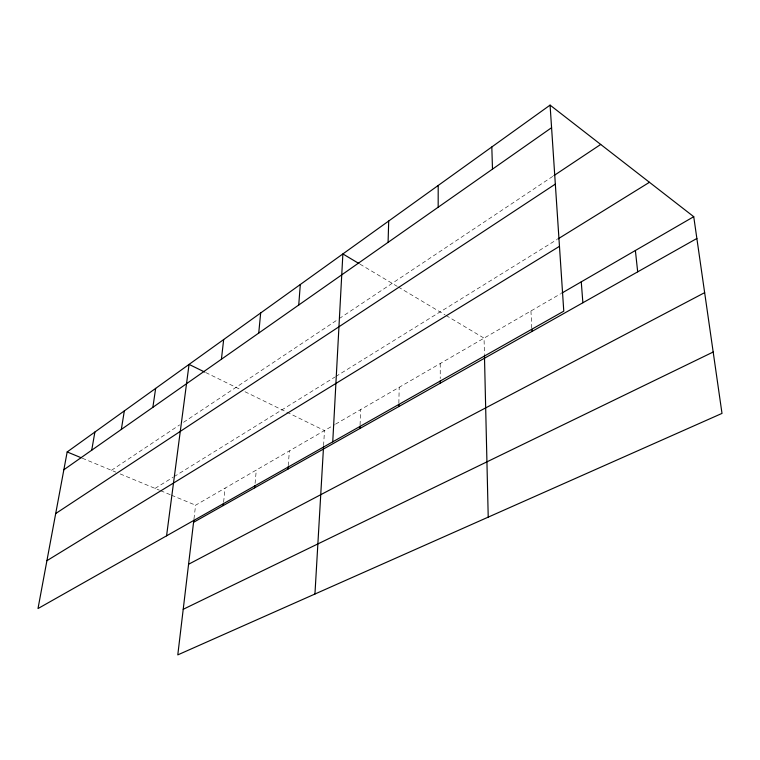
<?xml version="1.0" encoding="UTF-8"?>
<svg xmlns="http://www.w3.org/2000/svg" width="760" height="760" viewBox="0 0 760 760"><rect width="100%" height="100%" fill="white"/><g stroke="black" fill="none" stroke-linecap="round" stroke-linejoin="round"><path stroke-width="0.57" stroke-dasharray="3.8 2.85" d="M398.858 403.17L399.19 387.286M360.059 424.945L360.687 409.592M323.599 445.607L324.482 430.559L244.378 391.438M288.258 465.642L289.37 450.889M255.084 483.388L256.3 470.05M223.62 502.065L225.093 488.119M193.971 518.88L195.595 505.2L334.533 424.735M111.463 470.307L179.655 424.897M183.53 422.313L338.285 319.238M339.264 318.582L552.995 176.225M155.088 488.404L173.081 477.261M174.078 476.644L334.837 377.102M335.834 376.485L556.947 239.571M335.54 424.156L560.718 293.731M82.298 458.213L115.834 472.122M120.194 473.926L159.467 490.219M160.559 490.675L170.42 494.76M171.513 495.216L195.595 505.2M205.751 372.562L240.198 389.395M359.974 264.138L397.271 286.387M398.287 286.995L445.084 314.906M446.082 315.505L484.044 338.143L484.433 354.683M530.945 310.983L531.781 328.054M440.23 363.517L440.23 378.565"/><path stroke-width="1.14" d="M438.178 207.223L438.197 185.468M398.781 406.572L398.838 404.301M388.084 242.355L388.702 221.017M359.917 428.488L360.012 426.123M332.747 441.845L342.874 253.935L358.967 263.54M314.944 594.025L323.532 446.766M298.737 305.016L300.305 284.506M288.002 469.043L288.173 466.773M254.685 487.834L254.885 485.611M258.733 333.079L260.67 312.977M223.259 505.552L223.497 503.234M221.416 359.252L223.668 339.549M193.838 520.02L177.792 654.882L722 413.402L693.737 216.695L550.078 105.118L67.174 451.943L38 608.551L563.778 311.163L550.078 105.118M166.573 535.828L189.059 364.41L204.715 372.058M152.874 407.322L155.648 388.398M121.334 429.438L124.326 410.894M91.722 450.205L94.886 432.041M63.859 469.747L551.579 127.689M553.964 175.579L600.704 144.447M55.699 513.542L555.332 184.1M557.944 238.953L649.448 182.295M46.92 560.681L559.474 246.335M561.754 293.142L693.737 216.695M193.562 522.3L696.872 238.469M188.575 564.253L704.653 292.647M183.217 609.292L713.184 352.013M67.174 451.943L81.225 457.767M635.379 250.496L637.688 271.842M581.258 281.837L582.872 302.755M531.839 329.194L531.943 331.474M491.815 146.965L492.489 169.138M484.462 355.86L488.224 517.133M440.23 380.883L440.23 383.202"/></g></svg>
